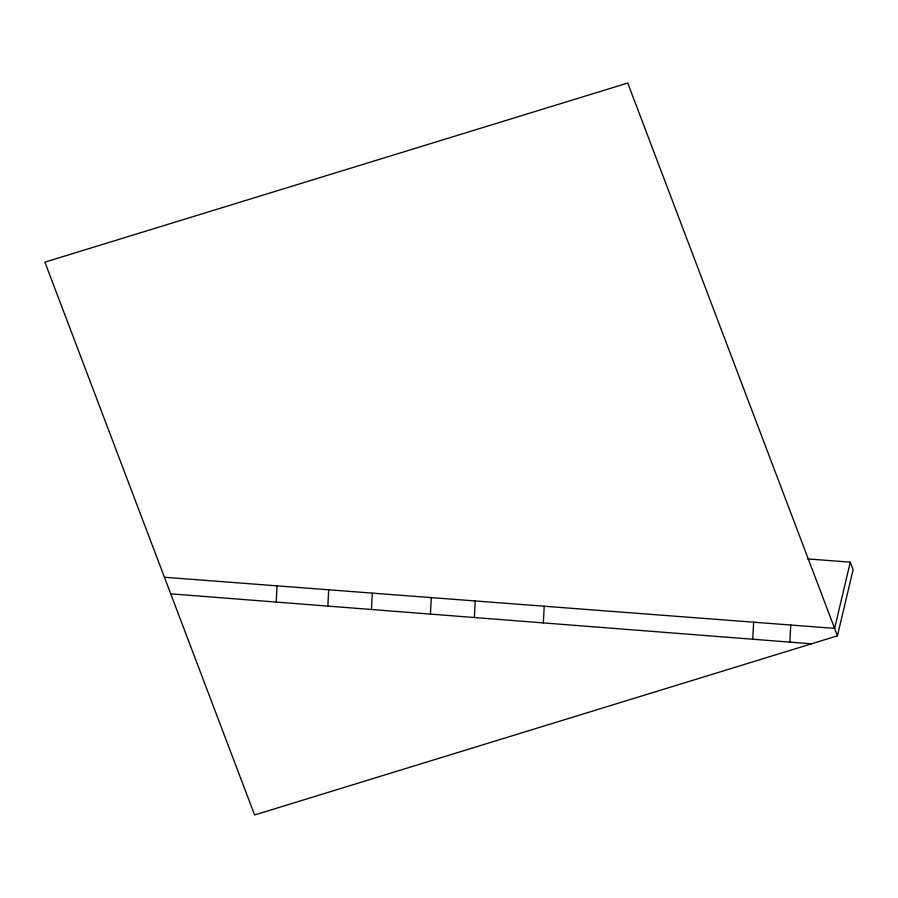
<?xml version="1.0" encoding="UTF-8"?>
<svg xmlns="http://www.w3.org/2000/svg" width="898" height="898" viewBox="0 0 898 898"><rect width="100%" height="100%" fill="white"/><g stroke="black" fill="none" stroke-linecap="round" stroke-linejoin="round"><path stroke-width="1.35" d="M276.191 602.075L277.044 585.855M327.849 606.094L328.702 589.795M371.458 609.495L372.322 593.118M430.445 614.097L431.309 597.619M474.369 617.521L475.233 600.964M543.335 622.898L544.222 606.229M752.737 639.23L753.635 622.202M789.858 642.126L790.756 625.03M807.785 558.915L850.271 562.159L834.612 628.375L164.424 577.257M837.441 635.84L627.747 83.031L44.9 262.16L254.594 814.969L837.441 635.84L853.1 569.624L850.271 562.159M170.721 593.847L811.511 643.81"/></g></svg>
